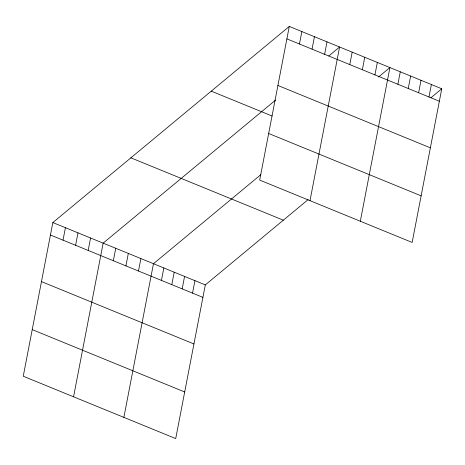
<?xml version="1.0" encoding="UTF-8"?>
<svg xmlns="http://www.w3.org/2000/svg" width="465" height="465" viewBox="0 0 465 465"><rect width="100%" height="100%" fill="white"/><g stroke="black" fill="none" stroke-linecap="round" stroke-linejoin="round"><path stroke-width="0.7" d="M289.282 26.424L259.691 180.089L412.159 242.439L441.75 88.769L289.282 26.424L52.841 222.561L23.25 376.232L175.718 438.576L205.309 284.911L308.068 199.665M63.025 240.155L65.42 227.705M75.603 245.299L77.998 232.849M88.181 250.443L90.576 237.993M73.563 396.802L103.154 243.137L275.658 100.039M113.338 260.731L115.733 248.281M125.916 265.875L128.311 253.425M138.494 271.019L140.889 258.569M123.876 417.378L153.467 263.713L260.871 174.619M161.442 280.401L163.837 267.95M171.806 284.638L174.206 272.188M182.175 288.881L184.576 276.431M192.545 293.119L194.94 280.668M299.466 44.018L301.861 31.568M312.044 49.162L314.439 36.712M324.622 54.306L327.017 41.856M310.004 200.665L339.595 47L328.761 55.986M349.779 64.594L352.174 52.138M362.357 69.738L364.752 57.282M374.935 74.877L377.33 62.426M360.317 221.241L389.914 67.57L378.533 77.01M397.883 84.264L400.278 71.813M408.247 88.501L410.647 76.051M418.616 92.744L421.017 80.294M428.986 96.982L431.381 84.531M430.916 97.76L441.75 88.769M286.888 38.874L439.349 101.225M277.913 85.473L430.381 147.823M211.255 91.146L272.165 116.052M268.665 133.49L421.133 195.841M130.868 157.833L283.336 220.183M52.841 222.561L205.309 284.911M50.447 235.011L202.909 297.362M41.472 281.616L193.94 343.961M32.224 329.627L184.692 391.978"/></g></svg>
